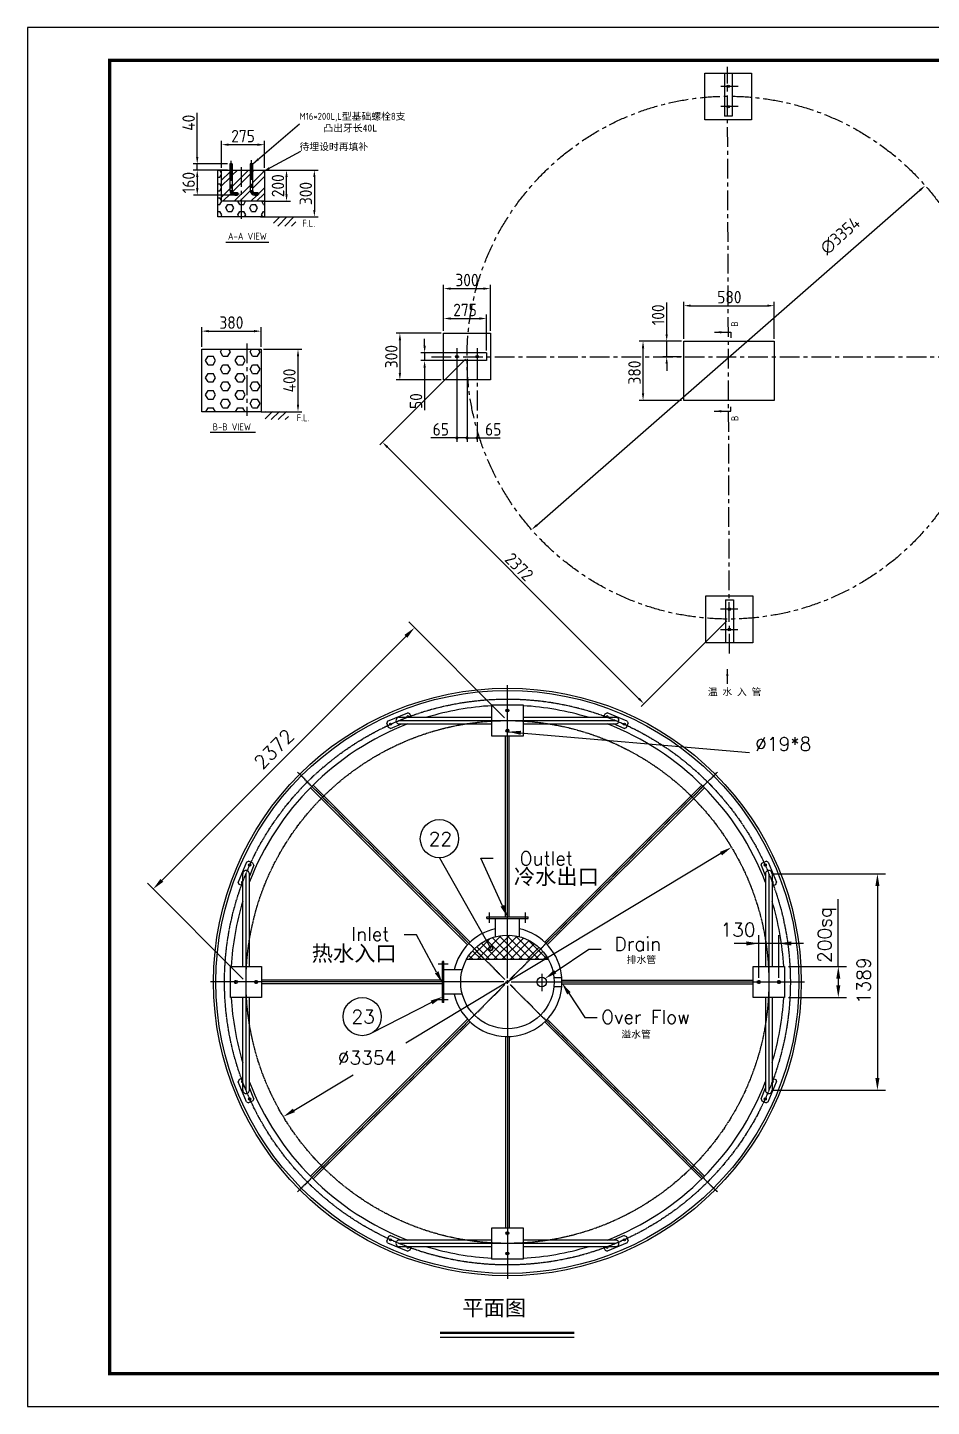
# Model space of a CAD drawing. Extents: x 35568 to 61186, y -11062 to 6868.
# Drawn here: x 48677 to 54475, y -11062 to -2216 of the extents above; entities that cross this region are included whole.
import ezdxf

# ---------------------------------------------------------------- set-up
doc = ezdxf.new("R2010")
doc.units = 0
doc.header["$LTSCALE"] = 4
doc.linetypes.add('CENTER', pattern=[50.8, 31.75, -6.35, 6.35, -6.35])
doc.linetypes.add('DASHDOT', pattern=[2.2, 2, -0.1, 0, -0.1])
doc.layers.get('0').update_dxf_attribs({"linetype": 'CONTINUOUS'})
doc.layers.get('DEFPOINTS').update_dxf_attribs({"linetype": 'CONTINUOUS'})
for name, color, linetype in [('C', 1, 'DASHDOT'), ('D', 7, 'CONTINUOUS'), ('HA', 6, 'CONTINUOUS'), ('PUB_TITLE', 4, 'CONTINUOUS'), ('中心线', 6, 'CENTER'), ('标注', 6, 'CONTINUOUS'), ('结构', 7, 'CONTINUOUS')]:
    doc.layers.add(name, color=color, linetype=linetype)
doc.styles.add('COMPLEX', font='SIMPLEX.SHX', dxfattribs={"height": 87.5})
doc.styles.add('ROMANS', font='romans', dxfattribs={"bigfont": 'china'})
doc.styles.get("Standard").update_dxf_attribs({"font": 'ISOCP'})
doc.dimstyles.new('ISO-25', dxfattribs={"dimtxt": 80, "dimasz": 45, "dimexe": 25, "dimexo": 15, "dimgap": 15, "dimtad": 1, "dimdec": 0, "dimdsep": 46, "dimtxsty": 'Standard', "dimcen": 2.5, "dimclrd": 256, "dimclrt": 7, "dimadec": 0, "dimazin": 0, "dimtfac": 1, "dimtdec": 0, "dimtmove": 0, "dimatfit": 3, "dimfxl": 0, "dimtolj": 1, "dimtzin": 0, "dimarcsym": 0})
doc.dimstyles.get("Standard").update_dxf_attribs({"dimtxt": 2.5, "dimasz": 2.5, "dimexe": 1.25, "dimexo": 0.625, "dimtad": 1, "dimdec": 4, "dimdsep": 46, "dimlunit": 6, "dimtxsty": 'Standard', "dimcen": 2.5, "dimadec": 0, "dimazin": 0, "dimtfac": 1, "dimtdec": 4, "dimtmove": 0, "dimatfit": 3, "dimfxl": 0, "dimtolj": 1, "dimtzin": 0, "dimarcsym": 0})

# ---------------------------------------------------------------- blocks, each defined once
blk = doc.blocks.new('*D28')
at = {"layer": 'DEFPOINTS', "color": 0}
for p in [(51495.9, -4333.8), (50953.5, -4876.3), (53172.9, -6010.8)]:
    blk.add_point(p, dxfattribs=at)
at = {"layer": '标注', "color": 0, "lineweight": -2}
for p, q in [((51485.3, -4344.5), (50935.8, -4894)), ((53162.3, -6021.5), (52612.8, -6571))]:
    blk.add_line(p, q, dxfattribs=at)
at = {"layer": '标注', "lineweight": -2}
blk.add_line((52598.7, -6521.5), (50985.3, -4908.1), dxfattribs=at)
at = {"layer": '标注'}
for points in [[(50990.6, -4902.8), (50980, -4913.4), (50953.5, -4876.3)], [(52604, -6516.2), (52593.4, -6526.8), (52630.5, -6553.3)]]:
    blk.add_solid(points, dxfattribs=at)
at = {"layer": '标注', "color": 7, "insert": (51830.9, -5675.9), "char_height": 80, "attachment_point": 5, "rotation": 315}
blk.add_mtext('\\A1;2372', dxfattribs=at)
blk = doc.blocks.new('*D29')
at = {"layer": 'DEFPOINTS', "color": 0}
for p in [(54435.6, -3230.2), (51910.3, -5437.5)]:
    blk.add_point(p, dxfattribs=at)
at = {"layer": '标注', "lineweight": -2}
blk.add_line((51944.2, -5407.9), (54401.7, -3259.8), dxfattribs=at)
at = {"layer": '标注'}
for points in [[(54396.7, -3254.1), (54406.6, -3265.4), (54435.6, -3230.2)], [(51939.2, -5402.2), (51949.1, -5413.5), (51910.3, -5437.5)]]:
    blk.add_solid(points, dxfattribs=at)
at = {"layer": '标注', "color": 7, "insert": (53890.3, -3551), "char_height": 80, "attachment_point": 5, "rotation": 41.15653}
blk.add_mtext('\\A1;∅3354', dxfattribs=at)
blk = doc.blocks.new('*D30')
at = {"layer": 'DEFPOINTS', "color": 0}
for p in [(53466.6, -4000.5), (52886.6, -4228.4), (53466.6, -4228.5)]:
    blk.add_point(p, dxfattribs=at)
at = {"layer": '标注', "color": 0, "lineweight": -2}
for p, q in [((52886.6, -4213.4), (52886.6, -3975.5)), ((53466.6, -4213.5), (53466.6, -3975.5))]:
    blk.add_line(p, q, dxfattribs=at)
at = {"layer": '标注', "lineweight": -2}
blk.add_line((52931.6, -4000.5), (53421.6, -4000.5), dxfattribs=at)
at = {"layer": '标注'}
for points in [[(52931.6, -3993), (52931.6, -4008), (52886.6, -4000.5)], [(53421.6, -3993), (53421.6, -4008), (53466.6, -4000.5)]]:
    blk.add_solid(points, dxfattribs=at)
at = {"layer": '标注', "color": 7, "insert": (53179, -3945.5), "char_height": 80, "attachment_point": 5}
blk.add_mtext('\\A1;580', dxfattribs=at)
blk = doc.blocks.new('*D31')
at = {"layer": 'DEFPOINTS', "color": 0}
for p in [(49896.8, -3131), (49765.3, -3291), (50023.8, -3291)]:
    blk.add_point(p, dxfattribs=at)
at = {"layer": '标注', "color": 0, "lineweight": -2}
for p, q in [((49881.8, -3131), (49740.3, -3131)), ((50008.8, -3291), (49740.3, -3291))]:
    blk.add_line(p, q, dxfattribs=at)
at = {"layer": '标注', "lineweight": -2}
blk.add_line((49765.3, -3176), (49765.3, -3246), dxfattribs=at)
at = {"layer": '标注'}
for points in [[(49757.8, -3176), (49772.8, -3176), (49765.3, -3131)], [(49757.8, -3246), (49772.8, -3246), (49765.3, -3291)]]:
    blk.add_solid(points, dxfattribs=at)
at = {"layer": '标注', "color": 7, "insert": (49710.3, -3211), "char_height": 80, "attachment_point": 5, "rotation": 90}
blk.add_mtext('\\A1;160', dxfattribs=at)
blk = doc.blocks.new('*D32')
at = {"layer": 'DEFPOINTS', "color": 0, "linetype": 'ByBlock'}
for p in [(49765.2, -3091), (49973.8, -3091), (49973.8, -3131)]:
    blk.add_point(p, dxfattribs=at)
at = {"layer": '中心线', "linetype": 'ByBlock', "lineweight": -2}
for p, q in [((49765.2, -3046), (49765.2, -2763.9)), ((49765.2, -3131), (49765.2, -3091)), ((49765.2, -3176), (49765.2, -3221))]:
    blk.add_line(p, q, dxfattribs=at)
at = {"layer": '中心线', "color": 0, "linetype": 'ByBlock', "lineweight": -2}
for p, q in [((49958.8, -3091), (49740.2, -3091)), ((49958.8, -3131), (49740.2, -3131))]:
    blk.add_line(p, q, dxfattribs=at)
at = {"layer": '中心线', "linetype": 'ByBlock'}
for points in [[(49757.7, -3046), (49772.7, -3046), (49765.2, -3091)], [(49757.7, -3176), (49772.7, -3176), (49765.2, -3131)]]:
    blk.add_solid(points, dxfattribs=at)
at = {"layer": '中心线', "color": 7, "linetype": 'ByBlock', "insert": (49710.2, -2826.9), "char_height": 80, "attachment_point": 5, "rotation": 90}
blk.add_mtext('\\A1;40', dxfattribs=at)
blk = doc.blocks.new('*D33')
at = {"layer": 'DEFPOINTS', "color": 0}
for p in [(50171.8, -3131), (50338.1, -3131), (50171.8, -3331)]:
    blk.add_point(p, dxfattribs=at)
at = {"layer": '标注', "color": 0, "lineweight": -2}
for p, q in [((50186.8, -3131), (50363.1, -3131)), ((50186.8, -3331), (50363.1, -3331))]:
    blk.add_line(p, q, dxfattribs=at)
at = {"layer": '标注', "lineweight": -2}
blk.add_line((50338.1, -3286), (50338.1, -3176), dxfattribs=at)
at = {"layer": '标注'}
for points in [[(50330.6, -3176), (50345.6, -3176), (50338.1, -3131)], [(50330.6, -3286), (50345.6, -3286), (50338.1, -3331)]]:
    blk.add_solid(points, dxfattribs=at)
at = {"layer": '标注', "color": 7, "insert": (50283.1, -3231), "char_height": 80, "attachment_point": 5, "rotation": 90}
blk.add_mtext('\\A1;200', dxfattribs=at)
blk = doc.blocks.new('*D34')
at = {"layer": 'DEFPOINTS', "color": 0}
for p in [(50171.8, -3131), (50171.8, -3431), (50516.6, -3431)]:
    blk.add_point(p, dxfattribs=at)
at = {"layer": '标注', "color": 0, "lineweight": -2}
for p, q in [((50186.8, -3131), (50541.6, -3131)), ((50186.8, -3431), (50541.6, -3431))]:
    blk.add_line(p, q, dxfattribs=at)
at = {"layer": '标注', "lineweight": -2}
blk.add_line((50516.6, -3176), (50516.6, -3386), dxfattribs=at)
at = {"layer": '标注'}
for points in [[(50509.1, -3176), (50524.1, -3176), (50516.6, -3131)], [(50509.1, -3386), (50524.1, -3386), (50516.6, -3431)]]:
    blk.add_solid(points, dxfattribs=at)
at = {"layer": '标注', "color": 7, "insert": (50461.6, -3281), "char_height": 80, "attachment_point": 5, "rotation": 90}
blk.add_mtext('\\A1;300', dxfattribs=at)
blk = doc.blocks.new('*D35')
at = {"layer": 'DEFPOINTS', "color": 0}
for p in [(49921.8, -2967.6), (49921.8, -3131), (50196.8, -3131)]:
    blk.add_point(p, dxfattribs=at)
at = {"layer": '标注', "color": 0, "lineweight": -2}
for p, q in [((49921.8, -3116), (49921.8, -2942.6)), ((50196.8, -3116), (50196.8, -2942.6))]:
    blk.add_line(p, q, dxfattribs=at)
at = {"layer": '标注', "lineweight": -2}
blk.add_line((50151.8, -2967.6), (49966.8, -2967.6), dxfattribs=at)
at = {"layer": '标注'}
for points in [[(49966.8, -2960.1), (49966.8, -2975.1), (49921.8, -2967.6)], [(50151.8, -2960.1), (50151.8, -2975.1), (50196.8, -2967.6)]]:
    blk.add_solid(points, dxfattribs=at)
at = {"layer": '标注', "color": 7, "insert": (50059.3, -2912.6), "char_height": 80, "attachment_point": 5}
blk.add_mtext('\\A1;275', dxfattribs=at)
blk = doc.blocks.new('_Dot')
at = {"layer": '中心线', "color": 0, "lineweight": -2}
blk.add_line((-0.5, 0), (-1, 0), dxfattribs=at)
at = {"layer": '中心线', "color": 0, "const_width": 0.5}
blk.add_lwpolyline([(-0.25, 0, 1), (0.25, 0, 1)], format="xyb", close=True, dxfattribs=at)
blk = doc.blocks.new('*D36')
at = {"layer": 'DEFPOINTS', "color": 0}
for p in [(51495.9, -4327.1), (51560.9, -4327.1), (51560.9, -4849)]:
    blk.add_point(p, dxfattribs=at)
at = {"layer": '中心线', "color": 0, "lineweight": -2}
for p, q in [((51495.9, -4342.1), (51495.9, -4874)), ((51560.9, -4342.1), (51560.9, -4874))]:
    blk.add_line(p, q, dxfattribs=at)
at = {"layer": '中心线', "lineweight": -2}
for p, q in [((51475.9, -4849), (51455.9, -4849)), ((51495.9, -4849), (51560.9, -4849)), ((51580.9, -4849), (51727, -4849))]:
    blk.add_line(p, q, dxfattribs=at)
at = {"layer": '中心线', "lineweight": -2, "xscale": 20, "yscale": 20, "zscale": 20}
blk.add_blockref('_Dot', (51495.9, -4849), dxfattribs=at)
at = {"layer": '中心线', "lineweight": -2, "xscale": 20, "yscale": 20, "zscale": 20, "rotation": 180}
blk.add_blockref('_Dot', (51560.9, -4849), dxfattribs=at)
at = {"layer": '中心线', "color": 7, "insert": (51664, -4794), "char_height": 80, "attachment_point": 5}
blk.add_mtext('\\A1;65', dxfattribs=at)
blk = doc.blocks.new('*D37')
at = {"layer": 'DEFPOINTS', "color": 0}
for p in [(51345.9, -4177.1), (51065.5, -4477.1), (51345.9, -4477.1)]:
    blk.add_point(p, dxfattribs=at)
at = {"layer": '标注', "color": 0, "lineweight": -2}
for p, q in [((51330.9, -4177.1), (51040.5, -4177.1)), ((51330.9, -4477.1), (51040.5, -4477.1))]:
    blk.add_line(p, q, dxfattribs=at)
at = {"layer": '标注', "lineweight": -2}
blk.add_line((51065.5, -4222.1), (51065.5, -4432.1), dxfattribs=at)
at = {"layer": '标注'}
for points in [[(51058, -4222.1), (51073, -4222.1), (51065.5, -4177.1)], [(51058, -4432.1), (51073, -4432.1), (51065.5, -4477.1)]]:
    blk.add_solid(points, dxfattribs=at)
at = {"layer": '标注', "color": 7, "insert": (51010.5, -4327.1), "char_height": 80, "attachment_point": 5, "rotation": 90}
blk.add_mtext('\\A1;300', dxfattribs=at)
blk = doc.blocks.new('*D38')
at = {"layer": 'DEFPOINTS', "color": 0}
for p in [(51620.9, -4082.8), (51345.9, -4177.1), (51620.9, -4303)]:
    blk.add_point(p, dxfattribs=at)
at = {"layer": '标注', "color": 0, "lineweight": -2}
for p, q in [((51345.9, -4162.1), (51345.9, -4057.8)), ((51620.9, -4288), (51620.9, -4057.8))]:
    blk.add_line(p, q, dxfattribs=at)
at = {"layer": '标注', "lineweight": -2}
blk.add_line((51390.9, -4082.8), (51575.9, -4082.8), dxfattribs=at)
at = {"layer": '标注'}
for points in [[(51390.9, -4075.3), (51390.9, -4090.3), (51345.9, -4082.8)], [(51575.9, -4075.3), (51575.9, -4090.3), (51620.9, -4082.8)]]:
    blk.add_solid(points, dxfattribs=at)
at = {"layer": '标注', "color": 7, "insert": (51483.4, -4027.8), "char_height": 80, "attachment_point": 5}
blk.add_mtext('\\A1;275', dxfattribs=at)
blk = doc.blocks.new('*D39')
at = {"layer": 'DEFPOINTS', "color": 0}
for p in [(51371.1, -4303), (51224, -4353), (51371.1, -4353)]:
    blk.add_point(p, dxfattribs=at)
at = {"layer": '标注', "lineweight": -2}
for p, q in [((51224, -4258), (51224, -4213)), ((51224, -4303), (51224, -4353)), ((51224, -4398), (51224, -4671.6))]:
    blk.add_line(p, q, dxfattribs=at)
at = {"layer": '标注', "color": 0, "lineweight": -2}
for p, q in [((51356.1, -4303), (51199, -4303)), ((51356.1, -4353), (51199, -4353))]:
    blk.add_line(p, q, dxfattribs=at)
at = {"layer": '标注'}
for points in [[(51216.5, -4258), (51231.5, -4258), (51224, -4303)], [(51216.5, -4398), (51231.5, -4398), (51224, -4353)]]:
    blk.add_solid(points, dxfattribs=at)
at = {"layer": '标注', "color": 7, "insert": (51169, -4612.5), "char_height": 80, "attachment_point": 5, "rotation": 90}
blk.add_mtext('\\A1;50', dxfattribs=at)
blk = doc.blocks.new('*D40')
at = {"layer": 'DEFPOINTS', "color": 0}
for p in [(51430.9, -4327.1), (51495.9, -4327.1), (51430.9, -4849)]:
    blk.add_point(p, dxfattribs=at)
at = {"layer": '标注', "color": 0, "lineweight": -2}
for p, q in [((51430.9, -4342.1), (51430.9, -4874)), ((51495.9, -4342.1), (51495.9, -4874))]:
    blk.add_line(p, q, dxfattribs=at)
at = {"layer": '标注', "lineweight": -2}
for p, q in [((51410.9, -4849), (51264.8, -4849)), ((51495.9, -4849), (51430.9, -4849)), ((51515.9, -4849), (51535.9, -4849))]:
    blk.add_line(p, q, dxfattribs=at)
at = {"layer": '标注', "lineweight": -2, "xscale": 20, "yscale": 20, "zscale": 20}
blk.add_blockref('_Dot', (51430.9, -4849), dxfattribs=at)
at = {"layer": '标注', "lineweight": -2, "xscale": 20, "yscale": 20, "zscale": 20, "rotation": 180}
blk.add_blockref('_Dot', (51495.9, -4849), dxfattribs=at)
at = {"layer": '标注', "color": 7, "insert": (51327.9, -4794), "char_height": 80, "attachment_point": 5}
blk.add_mtext('\\A1;65', dxfattribs=at)
blk = doc.blocks.new('*D41')
at = {"layer": 'DEFPOINTS', "color": 0}
for p in [(51645.9, -3891), (51345.9, -4177.1), (51645.9, -4177.1)]:
    blk.add_point(p, dxfattribs=at)
at = {"layer": '标注', "color": 0, "lineweight": -2}
for p, q in [((51345.9, -4162.1), (51345.9, -3866)), ((51645.9, -4162.1), (51645.9, -3866))]:
    blk.add_line(p, q, dxfattribs=at)
at = {"layer": '标注', "lineweight": -2}
blk.add_line((51390.9, -3891), (51600.9, -3891), dxfattribs=at)
at = {"layer": '标注'}
for points in [[(51390.9, -3883.5), (51390.9, -3898.5), (51345.9, -3891)], [(51600.9, -3883.5), (51600.9, -3898.5), (51645.9, -3891)]]:
    blk.add_solid(points, dxfattribs=at)
at = {"layer": '标注', "color": 7, "insert": (51495.9, -3836), "char_height": 80, "attachment_point": 5}
blk.add_mtext('\\A1;300', dxfattribs=at)
blk = doc.blocks.new('*D42')
at = {"layer": 'DEFPOINTS', "color": 0}
for p in [(52776.9, -4228.4), (52886.6, -4228.4), (52886.6, -4328.4)]:
    blk.add_point(p, dxfattribs=at)
at = {"layer": '标注', "lineweight": -2}
for p, q in [((52776.9, -4183.4), (52776.9, -3980.3)), ((52776.9, -4328.4), (52776.9, -4228.4)), ((52776.9, -4373.4), (52776.9, -4418.4))]:
    blk.add_line(p, q, dxfattribs=at)
at = {"layer": '标注', "color": 0, "lineweight": -2}
for p, q in [((52871.6, -4228.4), (52751.9, -4228.4)), ((52871.6, -4328.4), (52751.9, -4328.4))]:
    blk.add_line(p, q, dxfattribs=at)
at = {"layer": '标注'}
for points in [[(52769.4, -4183.4), (52784.4, -4183.4), (52776.9, -4228.4)], [(52769.4, -4373.4), (52784.4, -4373.4), (52776.9, -4328.4)]]:
    blk.add_solid(points, dxfattribs=at)
at = {"layer": '标注', "color": 7, "insert": (52721.9, -4059.3), "char_height": 80, "attachment_point": 5, "rotation": 90}
blk.add_mtext('\\A1;100', dxfattribs=at)
blk = doc.blocks.new('*D43')
at = {"layer": 'DEFPOINTS', "color": 0}
for p in [(52625.3, -4228.4), (52886.6, -4228.4), (52886.6, -4608.4)]:
    blk.add_point(p, dxfattribs=at)
at = {"layer": '标注', "color": 0, "lineweight": -2}
for p, q in [((52871.6, -4228.4), (52600.3, -4228.4)), ((52871.6, -4608.4), (52600.3, -4608.4))]:
    blk.add_line(p, q, dxfattribs=at)
at = {"layer": '标注', "lineweight": -2}
blk.add_line((52625.3, -4563.4), (52625.3, -4273.4), dxfattribs=at)
at = {"layer": '标注'}
for points in [[(52617.8, -4273.4), (52632.8, -4273.4), (52625.3, -4228.4)], [(52617.8, -4563.4), (52632.8, -4563.4), (52625.3, -4608.4)]]:
    blk.add_solid(points, dxfattribs=at)
at = {"layer": '标注', "color": 7, "insert": (52570.3, -4429.4), "char_height": 80, "attachment_point": 5, "rotation": 90}
blk.add_mtext('\\A1;380', dxfattribs=at)
blk = doc.blocks.new('*D44')
at = {"layer": 'DEFPOINTS', "color": 0}
for p in [(50174.4, -4280.5), (50174.4, -4680.5), (50411.7, -4680.5)]:
    blk.add_point(p, dxfattribs=at)
at = {"layer": '标注', "color": 0, "lineweight": -2}
for p, q in [((50189.4, -4280.5), (50436.7, -4280.5)), ((50189.4, -4680.5), (50436.7, -4680.5))]:
    blk.add_line(p, q, dxfattribs=at)
at = {"layer": '标注', "lineweight": -2}
blk.add_line((50411.7, -4325.5), (50411.7, -4635.5), dxfattribs=at)
at = {"layer": '标注'}
for points in [[(50404.2, -4325.5), (50419.2, -4325.5), (50411.7, -4280.5)], [(50404.2, -4635.5), (50419.2, -4635.5), (50411.7, -4680.5)]]:
    blk.add_solid(points, dxfattribs=at)
at = {"layer": '标注', "color": 7, "insert": (50356.7, -4480.5), "char_height": 80, "attachment_point": 5, "rotation": 90}
blk.add_mtext('\\A1;400', dxfattribs=at)
blk = doc.blocks.new('*D45')
at = {"layer": 'DEFPOINTS', "color": 0}
for p in [(50174.4, -4163.9), (49794.4, -4280.5), (50174.4, -4280.5)]:
    blk.add_point(p, dxfattribs=at)
at = {"layer": '标注', "color": 0, "lineweight": -2}
for p, q in [((49794.4, -4265.5), (49794.4, -4138.9)), ((50174.4, -4265.5), (50174.4, -4138.9))]:
    blk.add_line(p, q, dxfattribs=at)
at = {"layer": '标注', "lineweight": -2}
blk.add_line((49839.4, -4163.9), (50129.4, -4163.9), dxfattribs=at)
at = {"layer": '标注'}
for points in [[(49839.4, -4156.4), (49839.4, -4171.4), (49794.4, -4163.9)], [(50129.4, -4156.4), (50129.4, -4171.4), (50174.4, -4163.9)]]:
    blk.add_solid(points, dxfattribs=at)
at = {"layer": '标注', "color": 7, "insert": (49984.4, -4108.9), "char_height": 80, "attachment_point": 5}
blk.add_mtext('\\A1;380', dxfattribs=at)
blk = doc.blocks.new('*X49')
at = {"color": 0}
for p, q in [((2321.6, 7412.8), (2453.7, 7544.8)), ((2374.7, 7412.8), (2526.2, 7564.4)), ((2427.7, 7412.8), (2581.8, 7566.9)), ((2557.4, 7412.8), (2434.2, 7536)), ((2610.4, 7412.8), (2471.7, 7551.5)), ((2480.7, 7412.8), (2628.8, 7560.9)), ((2663.5, 7412.8), (2513.9, 7562.4)), ((2533.8, 7412.8), (2670, 7549.1)), ((2716.5, 7412.8), (2562.1, 7567.2)), ((2586.8, 7412.8), (2706.8, 7532.8)), ((2769.5, 7412.8), (2619.7, 7562.6)), ((2822.6, 7412.8), (2698.2, 7537.2)), ((2345.3, 7412.8), (2320.5, 7437.6)), ((2398.3, 7412.8), (2343.8, 7467.3)), ((2451.3, 7412.8), (2370.5, 7493.6)), ((2504.4, 7412.8), (2400.6, 7516.6)), ((2639.8, 7412.8), (2739.8, 7512.7)), ((2692.9, 7412.8), (2769.2, 7489.1)), ((2745.9, 7412.8), (2795.3, 7462.2)), ((2798.9, 7412.8), (2818.1, 7431.9))]:
    blk.add_line(p, q, dxfattribs=at)

msp = doc.modelspace()

# ---------------------------------------------------------------- hatches: boundary and pattern name
at = {"layer": '中心线'}
h = msp.add_hatch(dxfattribs=at)
h.set_pattern_fill('HEX', color=256, scale=8, style=0)
h.set_pattern_definition([(0, (50800.13, -1239.937), (0, 43.9941), [25.4, -50.8]), (120, (50800.13, -1239.937), (-38.1, -21.997), [25.4, -50.8]), (60, (50825.53, -1239.937), (-38.1, 21.997), [25.4, -50.8])])
h.paths.add_polyline_path([(50196.8, -3431), (50196.8, -3331), (50046.8, -3331), (50046.8, -3431)])
h.paths.add_polyline_path([(50046.8, -3431), (50046.8, -3331), (49921.8, -3331), (49921.8, -3131), (49896.8, -3131), (49896.8, -3431)])
h = msp.add_hatch(dxfattribs=at)
h.set_pattern_fill('ANSI32', color=256, scale=8, style=0)
h.set_pattern_definition([(45, (50800.13, -1239.94), (-53.8815, 53.8815), []), (45, (50836.05, -1239.94), (-53.8815, 53.8815), [])])
h.paths.add_polyline_path([(50196.8, -3131), (50119.8, -3131), (50119.8, -3259, 0.414214), (50135.8, -3275), (50153.8, -3275), (50153.8, -3291), (50135.8, -3291, -0.414214), (50103.8, -3259), (50103.8, -3131), (50046.8, -3131), (50046.8, -3331), (50196.8, -3331)])
h.paths.add_polyline_path([(49989.8, -3259, 0.414214), (50005.8, -3275), (50023.8, -3275), (50023.8, -3291), (50005.8, -3291, -0.414214), (49973.8, -3259), (49973.8, -3131), (49921.8, -3131), (49921.8, -3331), (50046.8, -3331), (50046.8, -3131), (49989.8, -3131)])
h = msp.add_hatch(dxfattribs=at)
h.set_pattern_fill('HEX', color=256, scale=10, style=0)
h.set_pattern_definition([(0, (48787.013, -2455.09), (0, 54.9926), [31.75, -63.5]), (120, (48787.013, -2455.09), (-47.625, -27.4963), [31.75, -63.5]), (60, (48818.763, -2455.09), (-47.625, 27.4963), [31.75, -63.5])])
h.paths.add_polyline_path([(50174.4, -4280.5), (50084.4, -4280.5), (50084.4, -4680.5), (50174.4, -4680.5)])
h.paths.add_polyline_path([(50084.4, -4280.5), (49794.4, -4280.5), (49794.4, -4680.5), (50084.4, -4680.5)])
at = {"layer": '标注'}
h = msp.add_hatch(dxfattribs=at)
h.set_pattern_fill('ANSI31', color=256, scale=10, style=0)
h.set_pattern_definition([(45, (50588.772, -1790.952), (-22.45064, 22.45064), [])])
h.paths.add_polyline_path([(50398.7, -3431), (50254.8, -3431), (50254.8, -3490.4), (50398.7, -3490.4)])
h = msp.add_hatch(dxfattribs=at)
h.set_pattern_fill('ANSI31', color=256, scale=10, style=0)
h.set_pattern_definition([(45, (49892.86, -3910.76), (-22.4506, 22.4506), [])])
h.paths.add_polyline_path([(50350.4, -4678.5), (50200.8, -4678.5), (50200.8, -4730.9), (50350.4, -4730.9)])

# ---------------------------------------------------------------- linework, layer by layer
at = {"color": 7}
for p, q in [((50986.5, -6665.8), (51115.9, -6612.3)), ((51128.9, -6617.7), (51115.9, -6612.3)), ((51138.6, -6641.1), (51128.9, -6617.7)), ((51655.3, -6762), (51655.3, -6562)), ((51655.3, -6562), (51855.3, -6562)), ((51855.3, -6562), (51855.3, -6762)), ((52372, -6641.1), (52381.7, -6617.7)), ((52381.7, -6617.7), (52394.8, -6612.3)), ((52524.1, -6665.8), (52394.8, -6612.3)), ((50986.5, -6665.8), (50981.1, -6678.9)), ((50992.6, -6706.6), (50981.1, -6678.9)), ((51005.7, -6712), (50992.6, -6706.6)), ((51005.7, -6712), (51075.5, -6683.1)), ((51060.8, -6641.1), (51655.3, -6641.1)), ((51060.8, -6683.1), (51655.3, -6683.1)), ((51855.3, -6641.1), (52449.8, -6641.1)), ((51855.3, -6683.1), (52449.8, -6683.1)), ((52505, -6712), (52435.2, -6683.1)), ((52505, -6712), (52518.1, -6706.6)), ((52518.1, -6706.6), (52529.6, -6678.9)), ((52524.1, -6665.8), (52529.6, -6678.9)), ((51855.3, -6762), (51655.3, -6762)), ((51743.3, -7922), (51743.3, -6762)), ((51767.3, -7922), (51767.3, -6762)), ((51516.5, -8083.2), (50508.7, -7075.4)), ((51994.2, -8083.2), (53001.9, -7075.4)), ((51499.5, -8100.1), (50491.7, -7092.4)), ((52011.2, -8100.1), (53018.9, -7092.4)), ((50082.2, -7570.2), (50028.6, -7699.5)), ((50082.2, -7570.2), (50095.2, -7564.8)), ((50123, -7576.3), (50095.2, -7564.8)), ((50128.4, -7589.3), (50099.5, -7659.1)), ((50128.4, -7589.3), (50123, -7576.3)), ((53382.3, -7589.3), (53387.7, -7576.3)), ((53382.3, -7589.3), (53411.2, -7659.1)), ((53387.7, -7576.3), (53415.4, -7564.8)), ((53428.5, -7570.2), (53415.4, -7564.8)), ((53428.5, -7570.2), (53482.1, -7699.5)), ((50057.5, -8239), (50057.5, -7644.5)), ((50099.5, -8239), (50099.5, -7644.5)), ((53411.2, -7644.5), (53411.2, -8239)), ((53453.2, -7644.5), (53453.2, -8239)), ((50034, -7712.6), (50028.6, -7699.5)), ((50057.5, -7722.3), (50034, -7712.6)), ((53453.2, -7722.3), (53476.6, -7712.6)), ((53476.6, -7712.6), (53482.1, -7699.5)), ((51622.8, -7922), (51887.8, -7922)), ((51622.8, -7932), (51622.8, -7922)), ((51622.8, -7932), (51887.8, -7932)), ((51677.8, -8049.2), (51677.8, -7932)), ((51832.8, -8049.2), (51832.8, -7932)), ((51887.8, -7932), (51887.8, -7922)), ((51338.3, -8471.5), (51338.3, -8206.5)), ((51348.3, -8206.5), (51338.3, -8206.5)), ((51348.3, -8471.5), (51348.3, -8206.5)), ((49978.3, -8239), (50178.3, -8239)), ((49978.3, -8439), (49978.3, -8239)), ((50178.3, -8239), (50178.3, -8439)), ((51465.5, -8261.5), (51348.3, -8261.5)), ((52053.8, -8309.2), (52105.3, -8309.2)), ((52105.3, -8368.8), (52105.3, -8309.2)), ((53332.3, -8439), (53332.3, -8239)), ((53332.3, -8239), (53532.3, -8239)), ((53532.3, -8239), (53532.3, -8439)), ((51338.3, -8327), (50178.3, -8327)), ((51338.3, -8351), (50178.3, -8351)), ((52053.8, -8368.8), (52105.3, -8368.8)), ((52105.3, -8327), (53332.3, -8327)), ((52105.3, -8351), (53332.3, -8351)), ((50178.3, -8439), (49978.3, -8439)), ((50057.5, -9033.5), (50057.5, -8439)), ((50099.5, -9033.5), (50099.5, -8439)), ((51348.3, -8471.5), (51338.3, -8471.5)), ((51465.5, -8416.5), (51348.3, -8416.5)), ((53532.3, -8439), (53332.3, -8439)), ((53411.2, -8439), (53411.2, -9033.5)), ((53453.2, -8439), (53453.2, -9033.5)), ((51499.5, -8577.9), (50491.7, -9585.6)), ((52011.2, -8577.9), (53018.9, -9585.6)), ((51516.5, -8594.8), (50508.7, -9602.6)), ((51994.2, -8594.8), (53001.9, -9602.6)), ((51743.3, -8688.8), (51743.3, -9916)), ((51743.3, -8689), (51743.3, -8994.8)), ((51767.3, -8688.8), (51767.3, -9916)), ((51767.3, -8689), (51767.3, -8994.8)), ((50034, -8965.4), (50028.6, -8978.5)), ((50082.2, -9107.8), (50028.6, -8978.5)), ((50057.5, -8955.7), (50034, -8965.4)), ((50128.4, -9088.7), (50099.5, -9018.9)), ((53382.3, -9088.7), (53411.2, -9018.9)), ((53428.5, -9107.8), (53482.1, -8978.5)), ((53453.2, -8955.7), (53476.6, -8965.4)), ((53476.6, -8965.4), (53482.1, -8978.5)), ((50082.2, -9107.8), (50095.2, -9113.2)), ((50123, -9101.7), (50095.2, -9113.2)), ((50128.4, -9088.7), (50123, -9101.7)), ((53382.3, -9088.7), (53387.7, -9101.7)), ((53387.7, -9101.7), (53415.4, -9113.2)), ((53428.5, -9107.8), (53415.4, -9113.2)), ((50992.6, -9971.4), (50981.1, -9999.1)), ((51005.7, -9966), (50992.6, -9971.4)), ((51005.7, -9966), (51075.5, -9994.9)), ((51655.3, -9994.9), (51060.8, -9994.9)), ((51655.3, -10116), (51655.3, -9916)), ((51655.3, -9916), (51855.3, -9916)), ((51855.3, -9916), (51855.3, -10116)), ((52449.8, -9994.9), (51855.3, -9994.9)), ((52505, -9966), (52435.2, -9994.9)), ((52505, -9966), (52518.1, -9971.4)), ((52518.1, -9971.4), (52529.6, -9999.1)), ((50986.5, -10012.2), (50981.1, -9999.1)), ((50986.5, -10012.2), (51115.9, -10065.7)), ((51655.3, -10036.9), (51060.8, -10036.9)), ((51128.9, -10060.3), (51115.9, -10065.7)), ((51138.6, -10036.9), (51128.9, -10060.3)), ((52449.8, -10036.9), (51855.3, -10036.9)), ((52372, -10036.9), (52381.7, -10060.3)), ((52381.7, -10060.3), (52394.8, -10065.7)), ((52524.1, -10012.2), (52394.8, -10065.7)), ((52524.1, -10012.2), (52529.6, -9999.1)), ((51855.3, -10116), (51655.3, -10116))]:
    msp.add_line(p, q, dxfattribs=at)
for centre, radius in [((51755.3, -8339), 1885), ((51755.3, -8339), 1870), ((51755.3, -6597), 9.5), ((51005.3, -6685.1), 7), ((51755.3, -6727), 9.5), ((52505.3, -6685.1), 7), ((50101.4, -7589), 7), ((53409.2, -7589), 7), ((51755.3, -8339), 300), ((51975.3, -8339), 30.5), ((50013.3, -8339), 9.5), ((50143.3, -8339), 9.5), ((53367.3, -8339), 9.5), ((53497.3, -8339), 9.5), ((50101.4, -9089), 7), ((53409.2, -9089), 7), ((51005.3, -9992.9), 7), ((51755.3, -9951), 9.5), ((52505.3, -9992.9), 7), ((51755.3, -10081), 9.5)]:
    msp.add_circle(centre, radius, dxfattribs=at)
for centre, radius, start, end in [((51116.2, -6639.2), 7, 343.97979, 196.02021), ((51755.3, -8339), 1775, 93.22964, 106.95251), ((51755.3, -8339), 1775, 73.04749, 86.77036), ((52394.5, -6639.2), 7, 343.97979, 196.02021), ((51755.3, -8339), 1775, 111.11094, 158.88906), ((51060.8, -6662.1), 21, 89.99985, 270.00015), ((51755.3, -8339), 1775, 21.11094, 68.88906), ((52449.8, -6662.1), 21, 269.99985, 90.00015), ((50055.5, -7699.9), 7, 73.97979, 286.02021), ((50078.5, -7644.5), 21, 359.99985, 180.00015), ((53432.2, -7644.5), 21, 359.99985, 180.00015), ((53455.1, -7699.9), 7, 253.97979, 106.02021), ((51755.3, -8339), 1775, 163.04749, 176.77036), ((51755.3, -8339), 1775, 3.22964, 16.95251), ((51755.3, -8339), 350, 102.79295, 167.20705), ((51755.3, -8339), 350, 4.88424, 77.20705), ((51755.3, -8339), 350, 192.79295, 355.11576), ((51755.3, -8339), 1775, 183.22964, 196.95251), ((51755.3, -8339), 1775, 343.04749, 356.77036), ((50055.5, -8978.1), 7, 73.97979, 286.02021), ((51755.3, -8339), 1775, 201.11094, 248.88906), ((51755.3, -8339), 1775, 291.11094, 338.88906), ((53455.1, -8978.1), 7, 253.97979, 106.02021), ((50078.5, -9033.5), 21, 179.99985, 0.00015), ((53432.2, -9033.5), 21, 179.99985, 0.00015), ((51060.8, -10015.9), 21, 89.99985, 270.00015), ((52449.8, -10015.9), 21, 269.99985, 90.00015), ((51116.2, -10038.8), 7, 163.97979, 16.02021), ((51755.3, -8339), 1775, 253.04749, 266.77036), ((51755.3, -8339), 1775, 273.22964, 286.95251), ((52394.5, -10038.8), 7, 163.97979, 16.02021)]:
    msp.add_arc(centre, radius, start, end, dxfattribs=at)
at = {"layer": 'C'}
for p, q in [((51755.3, -8315), (51755.3, -6434)), ((51743.3, -6597), (51767.3, -6597)), ((51755.3, -6609), (51755.3, -6585)), ((51060.8, -6662.1), (52449.8, -6662.1)), ((51755.3, -6715), (51755.3, -6739)), ((51743.3, -6727), (51767.3, -6727)), ((51738.4, -8322), (50408.3, -6992)), ((51772.3, -8322), (53102.4, -6992)), ((50078.5, -9033.5), (50078.5, -7644.5)), ((53432.2, -7644.5), (53432.2, -9033.5)), ((51640.3, -7958.9), (51640.3, -7893.8)), ((51870.3, -7958.9), (51870.3, -7893.8)), ((51375.3, -8224), (51310.1, -8224)), ((51975.3, -8286.8), (51975.3, -8398.1)), ((51731.3, -8339), (49850.3, -8339)), ((50025.3, -8339), (50001.3, -8339)), ((50013.3, -8351), (50013.3, -8327)), ((50131.3, -8339), (50155.3, -8339)), ((50143.3, -8351), (50143.3, -8327)), ((51738.4, -8356), (50408.3, -9686)), ((51547.9, -8339), (51254.8, -8339)), ((51743.3, -8339), (51767.3, -8339)), ((51755.3, -8351), (51755.3, -8327)), ((51755.3, -8363), (51755.3, -8994.8)), ((51772.3, -8356), (53102.4, -9686)), ((51779.3, -8339), (53660.3, -8339)), ((53379.3, -8339), (53355.3, -8339)), ((53367.3, -8327), (53367.3, -8351)), ((53485.3, -8339), (53509.3, -8339)), ((53497.3, -8327), (53497.3, -8351)), ((51375.3, -8454), (51310.1, -8454)), ((51755.3, -8689), (51755.3, -10244)), ((51767.3, -9951), (51743.3, -9951)), ((51755.3, -9963), (51755.3, -9939)), ((52449.8, -10015.9), (51060.8, -10015.9)), ((51767.3, -10081), (51743.3, -10081)), ((51755.3, -10069), (51755.3, -10093))]:
    msp.add_line(p, q, dxfattribs=at)
for radius in [1815, 1677]:
    msp.add_circle((51755.3, -8339), radius, dxfattribs=at)
at = {"layer": 'D', "color": 7}
for p, q in [((51736.8, -6643.4), (51122.3, -6028.9)), ((51103.7, -6121.7), (49538.1, -7687.4)), ((53125.1, -7515.6), (51102.9, -8731.2)), ((51319, -7542.3), (51648.7, -8123.3)), ((51723.1, -7850.2), (51585.3, -7543.6)), ((51585.3, -7543.6), (51664.1, -7543.6)), ((53458.4, -7644.5), (54181.3, -7644.5)), ((50059.8, -8320.4), (49445.3, -7705.9)), ((54128.8, -7723.2), (54128.8, -8954.7)), ((53877.9, -8239), (53877.9, -7808.2)), ((51172.4, -8036.1), (51093.6, -8036.1)), ((51301.1, -8276.6), (51172.4, -8036.1)), ((53367.3, -8312.7), (53367.3, -8039.3)), ((53497.3, -8312.7), (53497.3, -8039.3)), ((52061.7, -8273), (52277.3, -8128.1)), ((52277.3, -8128.1), (52356.1, -8128.1)), ((53654.8, -8091.8), (53209.8, -8091.8)), ((53558.6, -8239), (53930.4, -8239)), ((53877.9, -8317.7), (53877.9, -8360.2)), ((51268.3, -8470.3), (50879.5, -8670)), ((52149, -8411.5), (52252.6, -8566.7)), ((53558.6, -8439), (53930.4, -8439)), ((52252.6, -8566.7), (52331.4, -8566.7)), ((50385.5, -9162.4), (50765.3, -8934.1)), ((53458.4, -9033.5), (54181.3, -9033.5)), ((51323.6, -10616.4), (52183.9, -10616.4))]:
    msp.add_line(p, q, dxfattribs=at)
at = {"layer": 'D', "color": 7, "const_width": 10}
msp.add_lwpolyline([(51636.2, -8123.3, 1), (51661.2, -8123.3, 1)], format="xyb", close=True, dxfattribs=at)
at = {"layer": 'D', "color": 7, "const_width": 14}
msp.add_lwpolyline([(51323.6, -10589.5), (52183.9, -10589.5)], dxfattribs=at)
at = {"layer": 'D', "color": 7}
for centre in [(51319, -7419.8), (50823.5, -8561)]:
    msp.add_circle(centre, 122.5, dxfattribs=at)
for points in [[(51112.6, -6131.4), (51094, -6112.9), (51159, -6066.5)], [(53118.4, -7504.3), (53131.9, -7526.8), (53192.6, -7475)], [(49547.3, -7696.6), (49528.8, -7678.1), (49482.4, -7743)], [(54142, -7723.2), (54115.7, -7723.2), (54128.8, -7644.5)], [(51735, -7844.8), (51711.1, -7855.5), (51755.3, -7922)], [(53288.6, -8104.9), (53288.6, -8078.7), (53367.3, -8091.8)], [(53576.1, -8104.9), (53576.1, -8078.7), (53497.3, -8091.8)], [(51312.7, -8270.4), (51289.6, -8282.8), (51338.3, -8346)], [(52069, -8283.9), (52054.4, -8262.1), (51996.3, -8316.9)], [(53891, -8317.7), (53864.8, -8317.7), (53877.9, -8239)], [(52138.1, -8418.8), (52160, -8404.2), (52105.3, -8346)], [(53891, -8360.2), (53864.8, -8360.2), (53877.9, -8439)], [(51262.3, -8458.6), (51274.3, -8482), (51338.3, -8434.3)], [(54142, -8954.7), (54115.7, -8954.7), (54128.8, -9033.5)], [(50378.8, -9151.2), (50392.3, -9173.7), (50318, -9203)]]:
    msp.add_solid(points, dxfattribs=at)
at = {"layer": 'HA'}
msp.add_line((51493, -8193.4), (52017.6, -8193.4), dxfattribs=at)
at = {"layer": 'PUB_TITLE', "lineweight": 30}
msp.add_lwpolyline([(48676.8, -11061.7), (61186.5, -11061.7), (61186.5, -2216.5), (48676.8, -2216.5)], close=True, dxfattribs=at)
at = {"layer": 'PUB_TITLE', "lineweight": 30, "const_width": 21.1}
msp.add_lwpolyline([(49203.3, -10851.1), (60975.9, -10851.1), (60975.9, -2427.1), (49203.3, -2427.1)], close=True, dxfattribs=at)
at = {"layer": '中心线'}
for p, q in [((53179.5, -6232.6), (53166.5, -2467.7)), ((53235, -2593.8), (53125.3, -2593.8)), ((53235, -2723.8), (53125.3, -2723.8)), ((49981.8, -3071.7), (49981.8, -3259)), ((50111.8, -3066.2), (50111.8, -3259)), ((50046.8, -3112.1), (50046.8, -3458.1)), ((50005.8, -3283), (50033.8, -3283)), ((50135.8, -3283), (50162.1, -3283)), ((50084.4, -4243.3), (50084.4, -4707.1)), ((51267.7, -4328.4), (55071.1, -4328.4)), ((51430.9, -4274.1), (51430.9, -4393)), ((51560.9, -4274.1), (51560.9, -4393)), ((53232.4, -5947.5), (53122.7, -5947.5)), ((53122.7, -6077.5), (53232.4, -6077.5))]:
    msp.add_line(p, q, dxfattribs=at)
msp.add_circle((53172.9, -4333.8), 1677, dxfattribs=at)
for centre in [(50005.8, -3259), (50135.8, -3259)]:
    msp.add_arc(centre, 24, 180, 270, dxfattribs=at)
at = {"layer": '标注', "color": 7}
for p, q in [((49947.8, -3592.2), (50224.5, -3592.2)), ((53188.6, -4171.2), (53188.3, -4206.1)), ((53187.8, -4677.9), (53187.8, -4649.5)), ((49848.3, -4812.6), (50140.1, -4812.6))]:
    msp.add_line(p, q, dxfattribs=at)
at = {"layer": '标注'}
msp.add_line((53188.6, -4171.2), (53188.6, -4171.2), dxfattribs=at)
at = {"layer": '结构'}
for p, q in [((53021.5, -2508.8), (53321.5, -2508.8)), ((53021.5, -2808.8), (53021.5, -2508.8)), ((53147.4, -2508.8), (53147.4, -2783.8)), ((53197.4, -2508.8), (53197.4, -2783.8)), ((53321.5, -2508.8), (53321.5, -2808.8)), ((53321.5, -2808.8), (53021.5, -2808.8)), ((53197.4, -2783.8), (53147.4, -2783.8)), ((49973.8, -3091), (49973.8, -3259)), ((49989.8, -3091), (49973.8, -3091)), ((49989.8, -3091), (49989.8, -3259)), ((50103.8, -3091), (50103.8, -3259)), ((50119.8, -3091), (50103.8, -3091)), ((50119.8, -3091), (50119.8, -3259)), ((49896.8, -3431), (49896.8, -3131)), ((49896.8, -3131), (49973.8, -3131)), ((49921.8, -3331), (49921.8, -3131)), ((49989.8, -3131), (50103.8, -3131)), ((50119.8, -3131), (50196.8, -3131)), ((50196.8, -3131), (50196.8, -3431)), ((50196.8, -3331), (49921.8, -3331)), ((50005.8, -3275), (50023.8, -3275)), ((50005.8, -3291), (50023.8, -3291)), ((50023.8, -3275), (50023.8, -3291)), ((50135.8, -3275), (50153.8, -3275)), ((50135.8, -3291), (50153.8, -3291)), ((50135.8, -3291), (50153.8, -3291)), ((50153.8, -3275), (50153.8, -3291)), ((50196.8, -3431), (49896.8, -3431)), ((50171.8, -3431), (50398.7, -3431)), ((51345.9, -4477.1), (51345.9, -4177.1)), ((51345.9, -4177.1), (51645.9, -4177.1)), ((51645.9, -4177.1), (51645.9, -4477.1)), ((52886.6, -4228.4), (53466.6, -4228.4)), ((52886.6, -4608.4), (52886.6, -4228.4)), ((53466.6, -4228.4), (53466.3, -4608.4)), ((49794.4, -4680.5), (49794.4, -4280.5)), ((49794.4, -4280.5), (50174.4, -4280.5)), ((50174.4, -4280.5), (50174.4, -4680.5)), ((51620.9, -4303), (51345.9, -4303)), ((51620.9, -4303), (51620.9, -4353)), ((51620.9, -4353), (51345.9, -4353)), ((51645.9, -4477.1), (51345.9, -4477.1)), ((50174.4, -4680.5), (49794.4, -4680.5)), ((50174.4, -4680.5), (50362.3, -4680.5)), ((53466.3, -4608.4), (52886.6, -4608.4)), ((53028.7, -5862.5), (53328.7, -5862.5)), ((53028.7, -6162.5), (53028.7, -5862.5)), ((53154.7, -5887.5), (53204.7, -5887.5)), ((53154.7, -5887.5), (53154.7, -6162.5)), ((53204.7, -5887.5), (53204.7, -6162.5)), ((53328.7, -5862.5), (53328.7, -6162.5)), ((53328.7, -6162.5), (53028.7, -6162.5))]:
    msp.add_line(p, q, dxfattribs=at)
for centre in [(53171.5, -2593.8), (53171.5, -2723.8), (51430.9, -4327.1), (51560.9, -4327.1), (53178.7, -5947.5), (53178.7, -6077.5)]:
    msp.add_circle(centre, 8, dxfattribs=at)
for centre, radius in [((50005.8, -3259), 32), ((50005.8, -3259), 16), ((50135.8, -3259), 32), ((50135.8, -3259), 16)]:
    msp.add_arc(centre, radius, 180, 270, dxfattribs=at)

# ---------------------------------------------------------------- block references
at = {"layer": 'HA'}
msp.add_blockref('*X49', (49188, -15606.2), dxfattribs=at)

# ---------------------------------------------------------------- texts
at = {"layer": 'D', "color": 7, "style": 'ROMANS'}
for s, rotation, p in [('2372', 45, (50182.4, -6981.2)), ('200sq', 90, (53834.1, -8216.8)), ('1389', 90, (54085.1, -8480.7))]:
    msp.add_text(s, height=87.5, rotation=rotation, dxfattribs=at).set_placement(p)
at = {"layer": 'D', "color": 7}
for s, style, p in [('%%C19*8', 'ROMANS', (53344.8, -6855.2)), ('22', 'COMPLEX', (51250.2, -7464.6)), (' Outlet', 'ROMANS', (51773.5, -7590.4)), ('130', 'ROMANS', (53122.3, -8048)), (' Inlet', 'ROMANS', (50693.8, -8075.4)), (' Drain', 'ROMANS', (52381.5, -8138.6)), ('23', 'COMPLEX', (50754.8, -8605.7)), ('Over Flow', 'ROMANS', (52357, -8607.3)), ('%%c3354', 'ROMANS', (50667.4, -8868.3))]:
    msp.add_text(s, height=87.5, dxfattribs=dict(at, style=style)).set_placement(p)
at = {"layer": 'D', "char_height": 100, "width": 866, "attachment_point": 1}
for s, insert in [('{\\fSimSun|b0|i0|c134|p54;冷水出口}', (51796.7, -7613.1)), ('{\\fSimSun|b0|i0|c134|p54;热水入口}', (50499.2, -8104.9)), ('{\\fSimSun|b0|i0|c134|p54;平面图}', (51466, -10378.9))]:
    msp.add_mtext(s, dxfattribs=dict(at, insert=insert))
at = {"layer": '标注', "color": 7, "char_height": 45, "attachment_point": 1}
for s, insert, width in [('M16*200L,L{\\f宋体|b0|i0|c134|p2;型基础螺栓}8{\\f宋体|b0|i0|c134|p2;支\\P     凸出牙长40L}', (50421.4, -2763.3), 729.168), ('{\\f宋体|b0|i0|c134|p2;待埋设时再填补}', (50421.4, -2958.5), 646.448), ('F.L.', (50439.8, -3449.8), 203.099), ('A-A VIEW', (49962, -3532.8), 375.832), ('B-B VIEW', (49864.3, -4755.7), 375.832), ('F.L.', (50403, -4696.8), 203.099), ('{\\f宋体|b0|i0|c134|p2;温 水 入 管}', (53040.7, -6455.3), 635.455), ('{\\fSimSun|b0|i0|c134|p2;排水管}', (52520.2, -8172.8), 635.455), ('{\\fSimSun|b0|i0|c134|p2;溢水管}', (52486.2, -8651.7), 635.455)]:
    msp.add_mtext(s, dxfattribs=dict(at, insert=insert, width=width))
at = {"layer": '标注', "color": 7, "char_height": 45, "width": 96.15, "attachment_point": 1, "rotation": 90}
for insert in [(53190.3, -4134.9), (53191.6, -4740.7)]:
    msp.add_mtext('B', dxfattribs=dict(at, insert=insert))

# ---------------------------------------------------------------- dimensions: what is measured, and where the dimension line sits
at = {"layer": '中心线', "linetype": 'ByBlock'}
dim = msp.add_linear_dim(base=(49765.2, -3091), p1=(49973.8, -3131), p2=(49973.8, -3091), angle=90, dimstyle='ISO-25', dxfattribs=at)
dim.commit()
dim.dimension.update_dxf_attribs({"geometry": '*D32', "text_midpoint": (49765.2, -2826.9), "dimtype": 160})
at = {"layer": '中心线'}
dim = msp.add_linear_dim(base=(51560.9, -4849), p1=(51495.9, -4327.1), p2=(51560.9, -4327.1), dimstyle='ISO-25', override={"dimasz": 20, "dimblk": 'Dot'}, dxfattribs=at)
dim.commit()
dim.dimension.update_dxf_attribs({"geometry": '*D36', "text_midpoint": (51664, -4794)})
at = {"layer": '标注'}
for base, p1, p2, picture, middle in [((49921.8, -2967.6), (50196.8, -3131), (49921.8, -3131), '*D35', (50059.3, -2912.6)), ((51620.9, -4082.8), (51345.9, -4177.1), (51620.9, -4303), '*D38', (51483.4, -4027.8)), ((50174.4, -4163.9), (49794.4, -4280.5), (50174.4, -4280.5), '*D45', (49984.4, -4108.9))]:
    dim = msp.add_linear_dim(base=base, p1=p1, p2=p2, dimstyle='ISO-25', dxfattribs=at)
    dim.commit()
    dim.dimension.update_dxf_attribs({"geometry": picture, "text_midpoint": middle})
for base, p1, p2, picture, middle in [((49765.3, -3291), (49896.8, -3131), (50023.8, -3291), '*D31', (49710.3, -3211)), ((50338.1, -3131), (50171.8, -3331), (50171.8, -3131), '*D33', (50283.1, -3231)), ((50516.6, -3431), (50171.8, -3131), (50171.8, -3431), '*D34', (50461.6, -3281)), ((52776.9, -4228.4), (52886.6, -4328.4), (52886.6, -4228.4), '*D42', (52721.9, -4059.3))]:
    dim = msp.add_linear_dim(base=base, p1=p1, p2=p2, angle=90, dimstyle='ISO-25', dxfattribs=at)
    dim.commit()
    dim.dimension.update_dxf_attribs({"geometry": picture, "text_midpoint": middle})
dim = msp.add_diameter_dim_2p(p1=(51910.3, -5437.5), p2=(54435.6, -3230.2), dimstyle='ISO-25', override={"dimtmove": 2}, dxfattribs=at)
dim.commit()
dim.dimension.update_dxf_attribs({"geometry": '*D29', "text_midpoint": (53890.3, -3551), "dimtype": 163})
for p1, p2, distance, picture, middle in [((51345.9, -4177.1), (51645.9, -4177.1), 286.1, '*D41', (51495.9, -3836)), ((51345.9, -4177.1), (51345.9, -4477.1), -280.4, '*D37', (51010.5, -4327.1)), ((53172.9, -6010.8), (51495.9, -4333.8), 767.1, '*D28', (51830.9, -5675.9))]:
    dim = msp.add_aligned_dim(p1=p1, p2=p2, distance=distance, dimstyle='ISO-25', dxfattribs=at)
    dim.commit()
    dim.dimension.update_dxf_attribs({"geometry": picture, "text_midpoint": middle})
for base, p1, p2, angle, picture, middle, dimtype in [((53466.6, -4000.5), (52886.6, -4228.4), (53466.6, -4228.5), 180, '*D30', (53179, -4000.5), 160), ((51224, -4353), (51371.1, -4303), (51371.1, -4353), 270, '*D39', (51224, -4612.5), 161), ((52625.3, -4228.4), (52886.6, -4608.4), (52886.6, -4228.4), 90, '*D43', (52625.3, -4429.4), 160), ((50411.7, -4680.5), (50174.4, -4280.5), (50174.4, -4680.5), 90, '*D44', (50411.7, -4480.5), 160)]:
    dim = msp.add_linear_dim(base=base, p1=p1, p2=p2, angle=angle, dimstyle='ISO-25', dxfattribs=at)
    dim.commit()
    dim.dimension.update_dxf_attribs({"geometry": picture, "text_midpoint": middle, "dimtype": dimtype})
dim = msp.add_linear_dim(base=(51430.9, -4849), p1=(51495.9, -4327.1), p2=(51430.9, -4327.1), dimstyle='ISO-25', override={"dimasz": 20, "dimblk": 'Dot'}, dxfattribs=at)
dim.commit()
dim.dimension.update_dxf_attribs({"geometry": '*D40', "text_midpoint": (51327.9, -4794)})

# ---------------------------------------------------------------- leaders
at = {"layer": 'D'}
msp.add_leader([(51762.5, -6733.7), (53307.9, -6866.6)], dimstyle='Standard', override={"dimscale": 26.25, "dimtxt": 3, "dimasz": 3, "dimexe": 2, "dimexo": 1, "dimgap": 0, "dimtad": 0, "dimtih": 0, "dimtoh": 0, "dimdec": 0, "dimcen": -12, "dimtdec": 0, "dimtofl": 1, "dimtmove": 2}, dxfattribs=at)
at = {"layer": '标注'}
for points in [[(50122.8, -3090.2), (50421.8, -2833.4)], [(50187.6, -3140.2), (50430.2, -3010.2)]]:
    msp.add_leader(points, dimstyle='ISO-25', override={"dimgap": 15, "dimtad": 0}, dxfattribs=at)
at = {"layer": '结构', "color": 7}
for points in [[(53083.2, -4170.6), (53188.6, -4171.2)], [(53082.5, -4677.2), (53187.8, -4677.9)]]:
    msp.add_leader(points, dimstyle='ISO-25', override={"dimtad": 0}, dxfattribs=at)
at = {"layer": '结构'}
msp.add_leader([(53165.9, -6332.1), (53165.9, -6426.7)], dimstyle='ISO-25', override={"dimgap": 15, "dimtad": 0}, dxfattribs=at)

doc.saveas('drawing.dxf')
